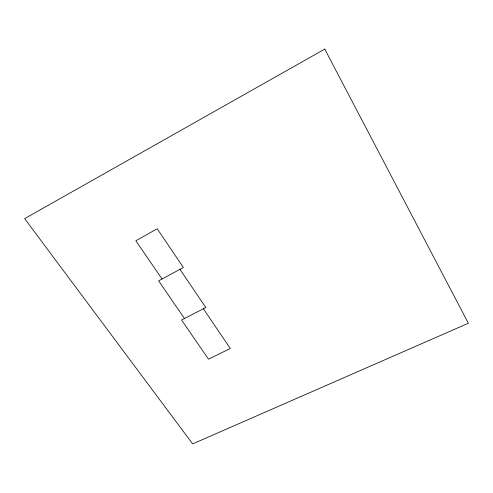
<?xml version="1.0" encoding="UTF-8"?>
<svg xmlns="http://www.w3.org/2000/svg" width="493" height="493" viewBox="0 0 493 493"><rect width="100%" height="100%" fill="white"/><g stroke="black" fill="none" stroke-linecap="round" stroke-linejoin="round"><path stroke-width="0.74" d="M184.481 318.496L158.61 280.844L183.396 267.526L157.193 228.764L135.84 240.763L162.049 278.995M179.963 269.369L205.815 307.527L181.541 320.006L208.508 359.181L230.311 348.483L203.375 308.784M324.764 49.097L24.65 218.633L192.652 443.903L468.35 323.248L324.764 49.097"/></g></svg>
